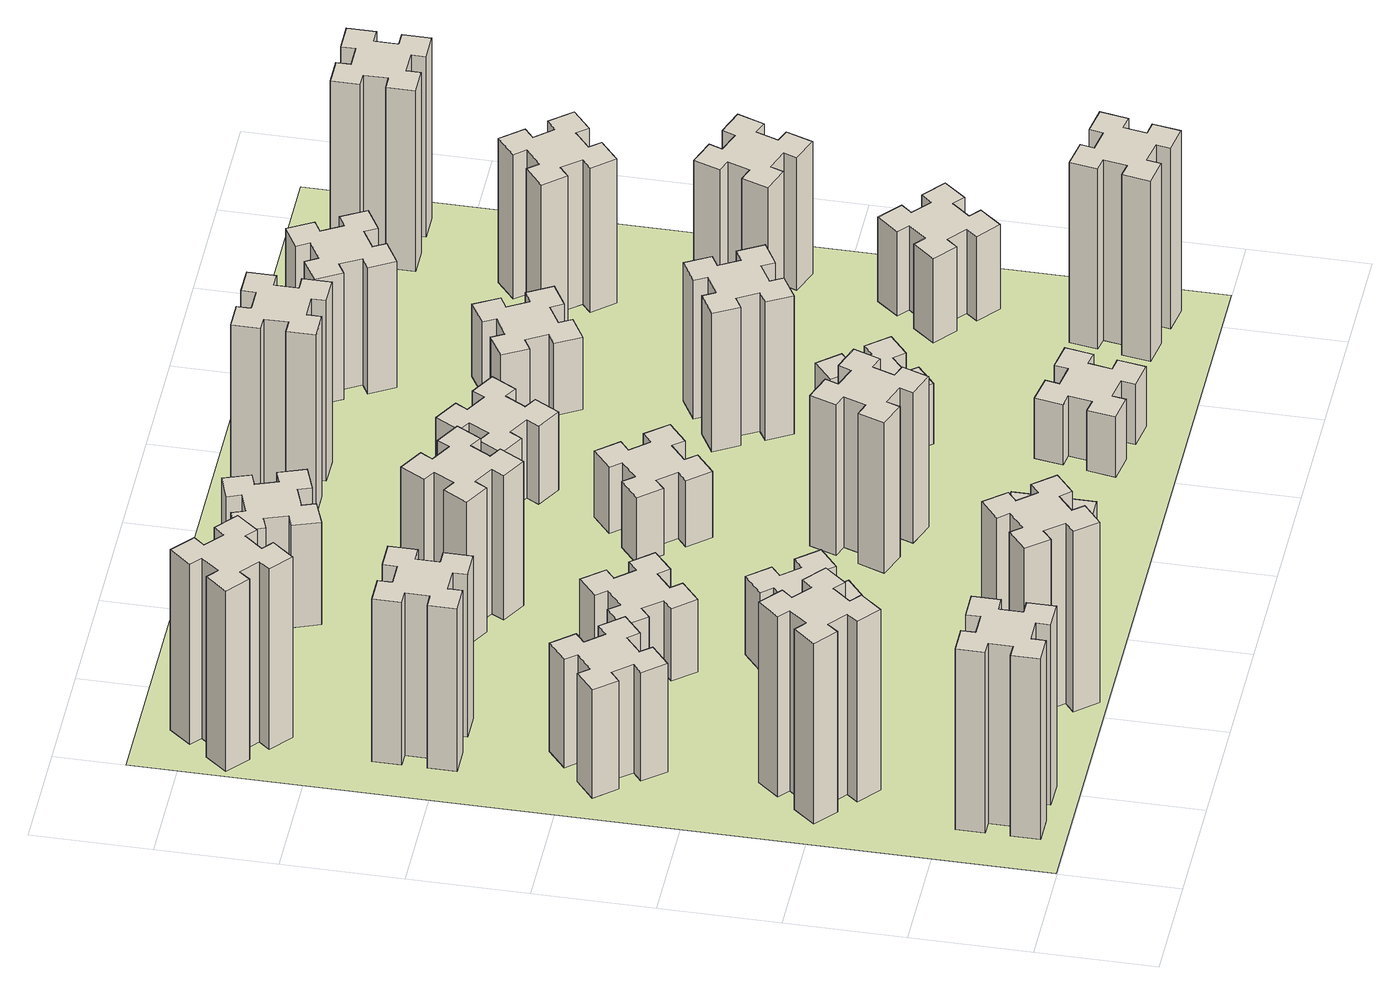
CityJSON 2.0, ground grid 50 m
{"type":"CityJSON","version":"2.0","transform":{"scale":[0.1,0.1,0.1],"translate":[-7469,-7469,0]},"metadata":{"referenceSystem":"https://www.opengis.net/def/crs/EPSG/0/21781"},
"CityObjects":{
"building1":{"type":"Building","attributes":{"class":"1000","function":"1000","usage":"1000","yearOfConstruction":2016,"roofType":"1000","measuredHeight":90,"storeysAboveGround":30,"storeysBelowGround":0},"geometry":[{"type":"Solid","lod":"1","boundaries":[[[[0,1,2,3,4,5,6,7,8,9,10,11,12,13,14,15,16,17,18,19]],[[17,16,20,21]],[[16,15,22,20]],[[15,14,23,22]],[[14,13,24,23]],[[13,12,25,24]],[[12,11,26,25]],[[11,10,27,26]],[[10,9,28,27]],[[9,8,29,28]],[[8,7,30,29]],[[7,6,31,30]],[[6,5,32,31]],[[5,4,33,32]],[[4,3,34,33]],[[3,2,35,34]],[[2,1,36,35]],[[1,0,37,36]],[[0,19,38,37]],[[19,18,39,38]],[[18,17,21,39]],[[24,25,26,27,28,29,30,31,32,33,34,35,36,37,38,39,21,20,22,23]]]]}]},
"building2":{"type":"Building","attributes":{"class":"1000","function":"1000","usage":"1000","yearOfConstruction":2016,"roofType":"1000","measuredHeight":90,"storeysAboveGround":30,"storeysBelowGround":0},"geometry":[{"type":"Solid","lod":"1","boundaries":[[[[40,41,42,43,44,45,46,47,48,49,50,51,52,53,54,55,56,57,58,59]],[[57,56,60,61]],[[56,55,62,60]],[[55,54,63,62]],[[54,53,64,63]],[[53,52,65,64]],[[52,51,66,65]],[[51,50,67,66]],[[50,49,68,67]],[[49,48,69,68]],[[48,47,70,69]],[[47,46,71,70]],[[46,45,72,71]],[[45,44,73,72]],[[44,43,74,73]],[[43,42,75,74]],[[42,41,76,75]],[[41,40,77,76]],[[40,59,78,77]],[[59,58,79,78]],[[58,57,61,79]],[[64,65,66,67,68,69,70,71,72,73,74,75,76,77,78,79,61,60,62,63]]]]}]},
"building3":{"type":"Building","attributes":{"class":"1000","function":"1000","usage":"1000","yearOfConstruction":2016,"roofType":"1000","measuredHeight":54,"storeysAboveGround":30,"storeysBelowGround":0},"geometry":[{"type":"Solid","lod":"1","boundaries":[[[[80,81,82,83,84,85,86,87,88,89,90,91,92,93,94,95,96,97,98,99]],[[97,96,100,101]],[[96,95,102,100]],[[95,94,103,102]],[[94,93,104,103]],[[93,92,105,104]],[[92,91,106,105]],[[91,90,107,106]],[[90,89,108,107]],[[89,88,109,108]],[[88,87,110,109]],[[87,86,111,110]],[[86,85,112,111]],[[85,84,113,112]],[[84,83,114,113]],[[83,82,115,114]],[[82,81,116,115]],[[81,80,117,116]],[[80,99,118,117]],[[99,98,119,118]],[[98,97,101,119]],[[104,105,106,107,108,109,110,111,112,113,114,115,116,117,118,119,101,100,102,103]]]]}]},
"building4":{"type":"Building","attributes":{"class":"1000","function":"1000","usage":"1000","yearOfConstruction":2016,"roofType":"1000","measuredHeight":81,"storeysAboveGround":30,"storeysBelowGround":0},"geometry":[{"type":"Solid","lod":"1","boundaries":[[[[120,121,122,123,124,125,126,127,128,129,130,131,132,133,134,135,136,137,138,139]],[[137,136,140,141]],[[136,135,142,140]],[[135,134,143,142]],[[134,133,144,143]],[[133,132,145,144]],[[132,131,146,145]],[[131,130,147,146]],[[130,129,148,147]],[[129,128,149,148]],[[128,127,150,149]],[[127,126,151,150]],[[126,125,152,151]],[[125,124,153,152]],[[124,123,154,153]],[[123,122,155,154]],[[122,121,156,155]],[[121,120,157,156]],[[120,139,158,157]],[[139,138,159,158]],[[138,137,141,159]],[[144,145,146,147,148,149,150,151,152,153,154,155,156,157,158,159,141,140,142,143]]]]}]},
"building5":{"type":"Building","attributes":{"class":"1000","function":"1000","usage":"1000","yearOfConstruction":2016,"roofType":"1000","measuredHeight":90,"storeysAboveGround":30,"storeysBelowGround":0},"geometry":[{"type":"Solid","lod":"1","boundaries":[[[[160,161,162,163,164,165,166,167,168,169,170,171,172,173,174,175,176,177,178,179]],[[177,176,180,181]],[[176,175,182,180]],[[175,174,183,182]],[[174,173,184,183]],[[173,172,185,184]],[[172,171,186,185]],[[171,170,187,186]],[[170,169,188,187]],[[169,168,189,188]],[[168,167,190,189]],[[167,166,191,190]],[[166,165,192,191]],[[165,164,193,192]],[[164,163,194,193]],[[163,162,195,194]],[[162,161,196,195]],[[161,160,197,196]],[[160,179,198,197]],[[179,178,199,198]],[[178,177,181,199]],[[184,185,186,187,188,189,190,191,192,193,194,195,196,197,198,199,181,180,182,183]]]]}]},
"building6":{"type":"Building","attributes":{"class":"1000","function":"1000","usage":"1000","yearOfConstruction":2016,"roofType":"1000","measuredHeight":90,"storeysAboveGround":30,"storeysBelowGround":0},"geometry":[{"type":"Solid","lod":"1","boundaries":[[[[200,201,202,203,204,205,206,207,208,209,210,211,212,213,214,215,216,217,218,219]],[[217,216,220,221]],[[216,215,222,220]],[[215,214,223,222]],[[214,213,224,223]],[[213,212,225,224]],[[212,211,226,225]],[[211,210,227,226]],[[210,209,228,227]],[[209,208,229,228]],[[208,207,230,229]],[[207,206,231,230]],[[206,205,232,231]],[[205,204,233,232]],[[204,203,234,233]],[[203,202,235,234]],[[202,201,236,235]],[[201,200,237,236]],[[200,219,238,237]],[[219,218,239,238]],[[218,217,221,239]],[[224,225,226,227,228,229,230,231,232,233,234,235,236,237,238,239,221,220,222,223]]]]}]},
"building7":{"type":"Building","attributes":{"class":"1000","function":"1000","usage":"1000","yearOfConstruction":2016,"roofType":"1000","measuredHeight":39,"storeysAboveGround":30,"storeysBelowGround":0},"geometry":[{"type":"Solid","lod":"1","boundaries":[[[[240,241,242,243,244,245,246,247,248,249,250,251,252,253,254,255,256,257,258,259]],[[257,256,260,261]],[[256,255,262,260]],[[255,254,263,262]],[[254,253,264,263]],[[253,252,265,264]],[[252,251,266,265]],[[251,250,267,266]],[[250,249,268,267]],[[249,248,269,268]],[[248,247,270,269]],[[247,246,271,270]],[[246,245,272,271]],[[245,244,273,272]],[[244,243,274,273]],[[243,242,275,274]],[[242,241,276,275]],[[241,240,277,276]],[[240,259,278,277]],[[259,258,279,278]],[[258,257,261,279]],[[264,265,266,267,268,269,270,271,272,273,274,275,276,277,278,279,261,260,262,263]]]]}]},
"building8":{"type":"Building","attributes":{"class":"1000","function":"1000","usage":"1000","yearOfConstruction":2016,"roofType":"1000","measuredHeight":36,"storeysAboveGround":30,"storeysBelowGround":0},"geometry":[{"type":"Solid","lod":"1","boundaries":[[[[280,281,282,283,284,285,286,287,288,289,290,291,292,293,294,295,296,297,298,299]],[[297,296,300,301]],[[296,295,302,300]],[[295,294,303,302]],[[294,293,304,303]],[[293,292,305,304]],[[292,291,306,305]],[[291,290,307,306]],[[290,289,308,307]],[[289,288,309,308]],[[288,287,310,309]],[[287,286,311,310]],[[286,285,312,311]],[[285,284,313,312]],[[284,283,314,313]],[[283,282,315,314]],[[282,281,316,315]],[[281,280,317,316]],[[280,299,318,317]],[[299,298,319,318]],[[298,297,301,319]],[[304,305,306,307,308,309,310,311,312,313,314,315,316,317,318,319,301,300,302,303]]]]}]},
"building9":{"type":"Building","attributes":{"class":"1000","function":"1000","usage":"1000","yearOfConstruction":2016,"roofType":"1000","measuredHeight":33,"storeysAboveGround":30,"storeysBelowGround":0},"geometry":[{"type":"Solid","lod":"1","boundaries":[[[[320,321,322,323,324,325,326,327,328,329,330,331,332,333,334,335,336,337,338,339]],[[337,336,340,341]],[[336,335,342,340]],[[335,334,343,342]],[[334,333,344,343]],[[333,332,345,344]],[[332,331,346,345]],[[331,330,347,346]],[[330,329,348,347]],[[329,328,349,348]],[[328,327,350,349]],[[327,326,351,350]],[[326,325,352,351]],[[325,324,353,352]],[[324,323,354,353]],[[323,322,355,354]],[[322,321,356,355]],[[321,320,357,356]],[[320,339,358,357]],[[339,338,359,358]],[[338,337,341,359]],[[344,345,346,347,348,349,350,351,352,353,354,355,356,357,358,359,341,340,342,343]]]]}]},
"building10":{"type":"Building","attributes":{"class":"1000","function":"1000","usage":"1000","yearOfConstruction":2016,"roofType":"1000","measuredHeight":72,"storeysAboveGround":30,"storeysBelowGround":0},"geometry":[{"type":"Solid","lod":"1","boundaries":[[[[360,361,362,363,364,365,366,367,368,369,370,371,372,373,374,375,376,377,378,379]],[[377,376,380,381]],[[376,375,382,380]],[[375,374,383,382]],[[374,373,384,383]],[[373,372,385,384]],[[372,371,386,385]],[[371,370,387,386]],[[370,369,388,387]],[[369,368,389,388]],[[368,367,390,389]],[[367,366,391,390]],[[366,365,392,391]],[[365,364,393,392]],[[364,363,394,393]],[[363,362,395,394]],[[362,361,396,395]],[[361,360,397,396]],[[360,379,398,397]],[[379,378,399,398]],[[378,377,381,399]],[[384,385,386,387,388,389,390,391,392,393,394,395,396,397,398,399,381,380,382,383]]]]}]},
"building11":{"type":"Building","attributes":{"class":"1000","function":"1000","usage":"1000","yearOfConstruction":2016,"roofType":"1000","measuredHeight":51,"storeysAboveGround":30,"storeysBelowGround":0},"geometry":[{"type":"Solid","lod":"1","boundaries":[[[[400,401,402,403,404,405,406,407,408,409,410,411,412,413,414,415,416,417,418,419]],[[417,416,420,421]],[[416,415,422,420]],[[415,414,423,422]],[[414,413,424,423]],[[413,412,425,424]],[[412,411,426,425]],[[411,410,427,426]],[[410,409,428,427]],[[409,408,429,428]],[[408,407,430,429]],[[407,406,431,430]],[[406,405,432,431]],[[405,404,433,432]],[[404,403,434,433]],[[403,402,435,434]],[[402,401,436,435]],[[401,400,437,436]],[[400,419,438,437]],[[419,418,439,438]],[[418,417,421,439]],[[424,425,426,427,428,429,430,431,432,433,434,435,436,437,438,439,421,420,422,423]]]]}]},
"building12":{"type":"Building","attributes":{"class":"1000","function":"1000","usage":"1000","yearOfConstruction":2016,"roofType":"1000","measuredHeight":75,"storeysAboveGround":30,"storeysBelowGround":0},"geometry":[{"type":"Solid","lod":"1","boundaries":[[[[440,441,442,443,444,445,446,447,448,449,450,451,452,453,454,455,456,457,458,459]],[[457,456,460,461]],[[456,455,462,460]],[[455,454,463,462]],[[454,453,464,463]],[[453,452,465,464]],[[452,451,466,465]],[[451,450,467,466]],[[450,449,468,467]],[[449,448,469,468]],[[448,447,470,469]],[[447,446,471,470]],[[446,445,472,471]],[[445,444,473,472]],[[444,443,474,473]],[[443,442,475,474]],[[442,441,476,475]],[[441,440,477,476]],[[440,459,478,477]],[[459,458,479,478]],[[458,457,461,479]],[[464,465,466,467,468,469,470,471,472,473,474,475,476,477,478,479,461,460,462,463]]]]}]},
"building13":{"type":"Building","attributes":{"class":"1000","function":"1000","usage":"1000","yearOfConstruction":2016,"roofType":"1000","measuredHeight":33,"storeysAboveGround":30,"storeysBelowGround":0},"geometry":[{"type":"Solid","lod":"1","boundaries":[[[[480,481,482,483,484,485,486,487,488,489,490,491,492,493,494,495,496,497,498,499]],[[497,496,500,501]],[[496,495,502,500]],[[495,494,503,502]],[[494,493,504,503]],[[493,492,505,504]],[[492,491,506,505]],[[491,490,507,506]],[[490,489,508,507]],[[489,488,509,508]],[[488,487,510,509]],[[487,486,511,510]],[[486,485,512,511]],[[485,484,513,512]],[[484,483,514,513]],[[483,482,515,514]],[[482,481,516,515]],[[481,480,517,516]],[[480,499,518,517]],[[499,498,519,518]],[[498,497,501,519]],[[504,505,506,507,508,509,510,511,512,513,514,515,516,517,518,519,501,500,502,503]]]]}]},
"building14":{"type":"Building","attributes":{"class":"1000","function":"1000","usage":"1000","yearOfConstruction":2016,"roofType":"1000","measuredHeight":39,"storeysAboveGround":30,"storeysBelowGround":0},"geometry":[{"type":"Solid","lod":"1","boundaries":[[[[520,521,522,523,524,525,526,527,528,529,530,531,532,533,534,535,536,537,538,539]],[[537,536,540,541]],[[536,535,542,540]],[[535,534,543,542]],[[534,533,544,543]],[[533,532,545,544]],[[532,531,546,545]],[[531,530,547,546]],[[530,529,548,547]],[[529,528,549,548]],[[528,527,550,549]],[[527,526,551,550]],[[526,525,552,551]],[[525,524,553,552]],[[524,523,554,553]],[[523,522,555,554]],[[522,521,556,555]],[[521,520,557,556]],[[520,539,558,557]],[[539,538,559,558]],[[538,537,541,559]],[[544,545,546,547,548,549,550,551,552,553,554,555,556,557,558,559,541,540,542,543]]]]}]},
"building15":{"type":"Building","attributes":{"class":"1000","function":"1000","usage":"1000","yearOfConstruction":2016,"roofType":"1000","measuredHeight":30,"storeysAboveGround":30,"storeysBelowGround":0},"geometry":[{"type":"Solid","lod":"1","boundaries":[[[[560,561,562,563,564,565,566,567,568,569,570,571,572,573,574,575,576,577,578,579]],[[577,576,580,581]],[[576,575,582,580]],[[575,574,583,582]],[[574,573,584,583]],[[573,572,585,584]],[[572,571,586,585]],[[571,570,587,586]],[[570,569,588,587]],[[569,568,589,588]],[[568,567,590,589]],[[567,566,591,590]],[[566,565,592,591]],[[565,564,593,592]],[[564,563,594,593]],[[563,562,595,594]],[[562,561,596,595]],[[561,560,597,596]],[[560,579,598,597]],[[579,578,599,598]],[[578,577,581,599]],[[584,585,586,587,588,589,590,591,592,593,594,595,596,597,598,599,581,580,582,583]]]]}]},
"building16":{"type":"Building","attributes":{"class":"1000","function":"1000","usage":"1000","yearOfConstruction":2016,"roofType":"1000","measuredHeight":90,"storeysAboveGround":30,"storeysBelowGround":0},"geometry":[{"type":"Solid","lod":"1","boundaries":[[[[600,601,602,603,604,605,606,607,608,609,610,611,612,613,614,615,616,617,618,619]],[[617,616,620,621]],[[616,615,622,620]],[[615,614,623,622]],[[614,613,624,623]],[[613,612,625,624]],[[612,611,626,625]],[[611,610,627,626]],[[610,609,628,627]],[[609,608,629,628]],[[608,607,630,629]],[[607,606,631,630]],[[606,605,632,631]],[[605,604,633,632]],[[604,603,634,633]],[[603,602,635,634]],[[602,601,636,635]],[[601,600,637,636]],[[600,619,638,637]],[[619,618,639,638]],[[618,617,621,639]],[[624,625,626,627,628,629,630,631,632,633,634,635,636,637,638,639,621,620,622,623]]]]}]},
"building17":{"type":"Building","attributes":{"class":"1000","function":"1000","usage":"1000","yearOfConstruction":2016,"roofType":"1000","measuredHeight":30,"storeysAboveGround":30,"storeysBelowGround":0},"geometry":[{"type":"Solid","lod":"1","boundaries":[[[[640,641,642,643,644,645,646,647,648,649,650,651,652,653,654,655,656,657,658,659]],[[657,656,660,661]],[[656,655,662,660]],[[655,654,663,662]],[[654,653,664,663]],[[653,652,665,664]],[[652,651,666,665]],[[651,650,667,666]],[[650,649,668,667]],[[649,648,669,668]],[[648,647,670,669]],[[647,646,671,670]],[[646,645,672,671]],[[645,644,673,672]],[[644,643,674,673]],[[643,642,675,674]],[[642,641,676,675]],[[641,640,677,676]],[[640,659,678,677]],[[659,658,679,678]],[[658,657,661,679]],[[664,665,666,667,668,669,670,671,672,673,674,675,676,677,678,679,661,660,662,663]]]]}]},
"building18":{"type":"Building","attributes":{"class":"1000","function":"1000","usage":"1000","yearOfConstruction":2016,"roofType":"1000","measuredHeight":69,"storeysAboveGround":30,"storeysBelowGround":0},"geometry":[{"type":"Solid","lod":"1","boundaries":[[[[680,681,682,683,684,685,686,687,688,689,690,691,692,693,694,695,696,697,698,699]],[[697,696,700,701]],[[696,695,702,700]],[[695,694,703,702]],[[694,693,704,703]],[[693,692,705,704]],[[692,691,706,705]],[[691,690,707,706]],[[690,689,708,707]],[[689,688,709,708]],[[688,687,710,709]],[[687,686,711,710]],[[686,685,712,711]],[[685,684,713,712]],[[684,683,714,713]],[[683,682,715,714]],[[682,681,716,715]],[[681,680,717,716]],[[680,699,718,717]],[[699,698,719,718]],[[698,697,701,719]],[[704,705,706,707,708,709,710,711,712,713,714,715,716,717,718,719,701,700,702,703]]]]}]},
"building19":{"type":"Building","attributes":{"class":"1000","function":"1000","usage":"1000","yearOfConstruction":2016,"roofType":"1000","measuredHeight":36,"storeysAboveGround":30,"storeysBelowGround":0},"geometry":[{"type":"Solid","lod":"1","boundaries":[[[[720,721,722,723,724,725,726,727,728,729,730,731,732,733,734,735,736,737,738,739]],[[737,736,740,741]],[[736,735,742,740]],[[735,734,743,742]],[[734,733,744,743]],[[733,732,745,744]],[[732,731,746,745]],[[731,730,747,746]],[[730,729,748,747]],[[729,728,749,748]],[[728,727,750,749]],[[727,726,751,750]],[[726,725,752,751]],[[725,724,753,752]],[[724,723,754,753]],[[723,722,755,754]],[[722,721,756,755]],[[721,720,757,756]],[[720,739,758,757]],[[739,738,759,758]],[[738,737,741,759]],[[744,745,746,747,748,749,750,751,752,753,754,755,756,757,758,759,741,740,742,743]]]]}]},
"building20":{"type":"Building","attributes":{"class":"1000","function":"1000","usage":"1000","yearOfConstruction":2016,"roofType":"1000","measuredHeight":90,"storeysAboveGround":30,"storeysBelowGround":0},"geometry":[{"type":"Solid","lod":"1","boundaries":[[[[760,761,762,763,764,765,766,767,768,769,770,771,772,773,774,775,776,777,778,779]],[[777,776,780,781]],[[776,775,782,780]],[[775,774,783,782]],[[774,773,784,783]],[[773,772,785,784]],[[772,771,786,785]],[[771,770,787,786]],[[770,769,788,787]],[[769,768,789,788]],[[768,767,790,789]],[[767,766,791,790]],[[766,765,792,791]],[[765,764,793,792]],[[764,763,794,793]],[[763,762,795,794]],[[762,761,796,795]],[[761,760,797,796]],[[760,779,798,797]],[[779,778,799,798]],[[778,777,781,799]],[[784,785,786,787,788,789,790,791,792,793,794,795,796,797,798,799,781,780,782,783]]]]}]},
"building21":{"type":"Building","attributes":{"class":"1000","function":"1000","usage":"1000","yearOfConstruction":2016,"roofType":"1000","measuredHeight":63,"storeysAboveGround":30,"storeysBelowGround":0},"geometry":[{"type":"Solid","lod":"1","boundaries":[[[[800,801,802,803,804,805,806,807,808,809,810,811,812,813,814,815,816,817,818,819]],[[817,816,820,821]],[[816,815,822,820]],[[815,814,823,822]],[[814,813,824,823]],[[813,812,825,824]],[[812,811,826,825]],[[811,810,827,826]],[[810,809,828,827]],[[809,808,829,828]],[[808,807,830,829]],[[807,806,831,830]],[[806,805,832,831]],[[805,804,833,832]],[[804,803,834,833]],[[803,802,835,834]],[[802,801,836,835]],[[801,800,837,836]],[[800,819,838,837]],[[819,818,839,838]],[[818,817,821,839]],[[824,825,826,827,828,829,830,831,832,833,834,835,836,837,838,839,821,820,822,823]]]]}]},
"building22":{"type":"Building","attributes":{"class":"1000","function":"1000","usage":"1000","yearOfConstruction":2016,"roofType":"1000","measuredHeight":42,"storeysAboveGround":30,"storeysBelowGround":0},"geometry":[{"type":"Solid","lod":"1","boundaries":[[[[840,841,842,843,844,845,846,847,848,849,850,851,852,853,854,855,856,857,858,859]],[[857,856,860,861]],[[856,855,862,860]],[[855,854,863,862]],[[854,853,864,863]],[[853,852,865,864]],[[852,851,866,865]],[[851,850,867,866]],[[850,849,868,867]],[[849,848,869,868]],[[848,847,870,869]],[[847,846,871,870]],[[846,845,872,871]],[[845,844,873,872]],[[844,843,874,873]],[[843,842,875,874]],[[842,841,876,875]],[[841,840,877,876]],[[840,859,878,877]],[[859,858,879,878]],[[858,857,861,879]],[[864,865,866,867,868,869,870,871,872,873,874,875,876,877,878,879,861,860,862,863]]]]}]},
"building23":{"type":"Building","attributes":{"class":"1000","function":"1000","usage":"1000","yearOfConstruction":2016,"roofType":"1000","measuredHeight":66,"storeysAboveGround":30,"storeysBelowGround":0},"geometry":[{"type":"Solid","lod":"1","boundaries":[[[[880,881,882,883,884,885,886,887,888,889,890,891,892,893,894,895,896,897,898,899]],[[897,896,900,901]],[[896,895,902,900]],[[895,894,903,902]],[[894,893,904,903]],[[893,892,905,904]],[[892,891,906,905]],[[891,890,907,906]],[[890,889,908,907]],[[889,888,909,908]],[[888,887,910,909]],[[887,886,911,910]],[[886,885,912,911]],[[885,884,913,912]],[[884,883,914,913]],[[883,882,915,914]],[[882,881,916,915]],[[881,880,917,916]],[[880,899,918,917]],[[899,898,919,918]],[[898,897,901,919]],[[904,905,906,907,908,909,910,911,912,913,914,915,916,917,918,919,901,900,902,903]]]]}]},
"building24":{"type":"Building","attributes":{"class":"1000","function":"1000","usage":"1000","yearOfConstruction":2016,"roofType":"1000","measuredHeight":72,"storeysAboveGround":30,"storeysBelowGround":0},"geometry":[{"type":"Solid","lod":"1","boundaries":[[[[920,921,922,923,924,925,926,927,928,929,930,931,932,933,934,935,936,937,938,939]],[[937,936,940,941]],[[936,935,942,940]],[[935,934,943,942]],[[934,933,944,943]],[[933,932,945,944]],[[932,931,946,945]],[[931,930,947,946]],[[930,929,948,947]],[[929,928,949,948]],[[928,927,950,949]],[[927,926,951,950]],[[926,925,952,951]],[[925,924,953,952]],[[924,923,954,953]],[[923,922,955,954]],[[922,921,956,955]],[[921,920,957,956]],[[920,939,958,957]],[[939,938,959,958]],[[938,937,941,959]],[[944,945,946,947,948,949,950,951,952,953,954,955,956,957,958,959,941,940,942,943]]]]}]},
"building25":{"type":"Building","attributes":{"class":"1000","function":"1000","usage":"1000","yearOfConstruction":2016,"roofType":"1000","measuredHeight":90,"storeysAboveGround":30,"storeysBelowGround":0},"geometry":[{"type":"Solid","lod":"1","boundaries":[[[[960,961,962,963,964,965,966,967,968,969,970,971,972,973,974,975,976,977,978,979]],[[977,976,980,981]],[[976,975,982,980]],[[975,974,983,982]],[[974,973,984,983]],[[973,972,985,984]],[[972,971,986,985]],[[971,970,987,986]],[[970,969,988,987]],[[969,968,989,988]],[[968,967,990,989]],[[967,966,991,990]],[[966,965,992,991]],[[965,964,993,992]],[[964,963,994,993]],[[963,962,995,994]],[[962,961,996,995]],[[961,960,997,996]],[[960,979,998,997]],[[979,978,999,998]],[[978,977,981,999]],[[984,985,986,987,988,989,990,991,992,993,994,995,996,997,998,999,981,980,982,983]]]]}]},
"landuse1":{"type":"LandUse","attributes":{"name":"plot1","function":"1010"},"geometry":[{"type":"MultiSurface","lod":"1","boundaries":[[[1000,1001,1002,1003]]]}]}
},
"vertices":[
[265,325,0],[265,225,0],[205,225,0],[205,105,0],[325,105,0],[325,165,0],[425,165,0],[425,105,0],[545,105,0],[545,225,0],[485,225,0],[485,325,0],[545,325,0],[545,445,0],[425,445,0],[425,385,0],[325,385,0],[325,445,0],[205,445,0],[205,325,0],[325,385,900],[325,445,900],[425,385,900],[425,445,900],[545,445,900],[545,325,900],[485,325,900],[485,225,900],[545,225,900],[545,105,900],[425,105,900],[425,165,900],[325,165,900],[325,105,900],[205,105,900],[205,225,900],[265,225,900],[265,325,900],[205,325,900],[205,445,900],
[484,1067,0],[408,1132,0],[446,1178,0],[354,1255,0],[277,1163,0],[323,1124,0],[259,1048,0],[213,1086,0],[136,994,0],[228,917,0],[266,963,0],[343,899,0],[304,853,0],[396,776,0],[473,868,0],[427,906,0],[492,983,0],[538,944,0],[615,1036,0],[523,1113,0],[492,983,900],[538,944,900],[427,906,900],[473,868,900],[396,776,900],[304,853,900],[343,899,900],[266,963,900],[228,917,900],[136,994,900],[213,1086,900],[259,1048,900],[323,1124,900],[277,1163,900],[354,1255,900],[446,1178,900],[408,1132,900],[484,1067,900],[523,1113,900],[615,1036,900],
[492,1888,0],[427,1964,0],[473,2003,0],[396,2095,0],[304,2018,0],[343,1972,0],[266,1907,0],[228,1953,0],[136,1876,0],[213,1784,0],[259,1823,0],[323,1746,0],[277,1708,0],[354,1616,0],[446,1693,0],[408,1739,0],[484,1803,0],[523,1757,0],[615,1834,0],[538,1926,0],[484,1803,540],[523,1757,540],[408,1739,540],[446,1693,540],[354,1616,540],[277,1708,540],[323,1746,540],[259,1823,540],[213,1784,540],[136,1876,540],[228,1953,540],[266,1907,540],[343,1972,540],[304,2018,540],[396,2095,540],[473,2003,540],[427,1964,540],[492,1888,540],[538,1926,540],[615,1834,540],
[485,2545,0],[485,2645,0],[545,2645,0],[545,2765,0],[425,2765,0],[425,2705,0],[325,2705,0],[325,2765,0],[205,2765,0],[205,2645,0],[265,2645,0],[265,2545,0],[205,2545,0],[205,2425,0],[325,2425,0],[325,2485,0],[425,2485,0],[425,2425,0],[545,2425,0],[545,2545,0],[425,2485,810],[425,2425,810],[325,2485,810],[325,2425,810],[205,2425,810],[205,2545,810],[265,2545,810],[265,2645,810],[205,2645,810],[205,2765,810],[325,2765,810],[325,2705,810],[425,2705,810],[425,2765,810],[545,2765,810],[545,2645,810],[485,2645,810],[485,2545,810],[545,2545,810],[545,2425,810],
[1232,308,0],[1167,384,0],[1213,423,0],[1136,515,0],[1044,438,0],[1083,392,0],[1006,327,0],[968,373,0],[876,296,0],[953,204,0],[999,243,0],[1063,166,0],[1017,128,0],[1094,36,0],[1186,113,0],[1148,159,0],[1224,223,0],[1263,177,0],[1355,254,0],[1278,346,0],[1224,223,900],[1263,177,900],[1148,159,900],[1186,113,900],[1094,36,900],[1017,128,900],[1063,166,900],[999,243,900],[953,204,900],[876,296,900],[968,373,900],[1006,327,900],[1083,392,900],[1044,438,900],[1136,515,900],[1213,423,900],[1167,384,900],[1232,308,900],[1278,346,900],[1355,254,900],
[384,3387,0],[308,3452,0],[346,3498,0],[254,3575,0],[177,3483,0],[223,3444,0],[159,3368,0],[113,3406,0],[36,3314,0],[128,3237,0],[166,3283,0],[243,3219,0],[204,3173,0],[296,3096,0],[373,3188,0],[327,3226,0],[392,3303,0],[438,3264,0],[515,3356,0],[423,3433,0],[392,3303,900],[438,3264,900],[327,3226,900],[373,3188,900],[296,3096,900],[204,3173,900],[243,3219,900],[166,3283,900],[128,3237,900],[36,3314,900],[113,3406,900],[159,3368,900],[223,3444,900],[177,3483,900],[254,3575,900],[346,3498,900],[308,3452,900],[384,3387,900],[423,3433,900],[515,3356,900],
[1083,1332,0],[1006,1267,0],[968,1313,0],[876,1236,0],[953,1144,0],[999,1183,0],[1063,1106,0],[1017,1068,0],[1094,976,0],[1186,1053,0],[1148,1099,0],[1224,1163,0],[1263,1117,0],[1355,1194,0],[1278,1286,0],[1232,1248,0],[1167,1324,0],[1213,1363,0],[1136,1455,0],[1044,1378,0],[1167,1324,390],[1213,1363,390],[1232,1248,390],[1278,1286,390],[1355,1194,390],[1263,1117,390],[1224,1163,390],[1148,1099,390],[1186,1053,390],[1094,976,390],[1017,1068,390],[1063,1106,390],[999,1183,390],[953,1144,390],[876,1236,390],[968,1313,390],[1006,1267,390],[1083,1332,390],[1044,1378,390],[1136,1455,390],
[983,1972,0],[906,1907,0],[868,1953,0],[776,1876,0],[853,1784,0],[899,1823,0],[963,1746,0],[917,1708,0],[994,1616,0],[1086,1693,0],[1048,1739,0],[1124,1803,0],[1163,1757,0],[1255,1834,0],[1178,1926,0],[1132,1888,0],[1067,1964,0],[1113,2003,0],[1036,2095,0],[944,2018,0],[1067,1964,360],[1113,2003,360],[1132,1888,360],[1178,1926,360],[1255,1834,360],[1163,1757,360],[1124,1803,360],[1048,1739,360],[1086,1693,360],[994,1616,360],[917,1708,360],[963,1746,360],[899,1823,360],[853,1784,360],[776,1876,360],[868,1953,360],[906,1907,360],[983,1972,360],[944,2018,360],[1036,2095,360],
[1705,265,0],[1805,265,0],[1805,205,0],[1925,205,0],[1925,325,0],[1865,325,0],[1865,425,0],[1925,425,0],[1925,545,0],[1805,545,0],[1805,485,0],[1705,485,0],[1705,545,0],[1585,545,0],[1585,425,0],[1645,425,0],[1645,325,0],[1585,325,0],[1585,205,0],[1705,205,0],[1645,325,330],[1585,325,330],[1645,425,330],[1585,425,330],[1585,545,330],[1705,545,330],[1705,485,330],[1805,485,330],[1805,545,330],[1925,545,330],[1925,425,330],[1865,425,330],[1865,325,330],[1925,325,330],[1925,205,330],[1805,205,330],[1805,265,330],[1705,265,330],[1705,205,330],[1585,205,330],
[1314,2666,0],[1227,2716,0],[1257,2768,0],[1153,2828,0],[1093,2724,0],[1145,2694,0],[1095,2607,0],[1043,2637,0],[983,2533,0],[1087,2473,0],[1117,2525,0],[1204,2475,0],[1174,2423,0],[1278,2363,0],[1338,2467,0],[1286,2497,0],[1336,2584,0],[1388,2554,0],[1448,2658,0],[1344,2718,0],[1336,2584,720],[1388,2554,720],[1286,2497,720],[1338,2467,720],[1278,2363,720],[1174,2423,720],[1204,2475,720],[1117,2525,720],[1087,2473,720],[983,2533,720],[1043,2637,720],[1095,2607,720],[1145,2694,720],[1093,2724,720],[1153,2828,720],[1257,2768,720],[1227,2716,720],[1314,2666,720],[1344,2718,720],[1448,2658,720],
[1125,3456,0],[1031,3422,0],[1010,3478,0],[897,3437,0],[939,3324,0],[995,3345,0],[1029,3251,0],[973,3230,0],[1014,3117,0],[1127,3159,0],[1106,3215,0],[1200,3249,0],[1220,3193,0],[1333,3234,0],[1292,3347,0],[1236,3326,0],[1202,3420,0],[1258,3440,0],[1217,3553,0],[1104,3512,0],[1202,3420,510],[1258,3440,510],[1236,3326,510],[1292,3347,510],[1333,3234,510],[1220,3193,510],[1200,3249,510],[1106,3215,510],[1127,3159,510],[1014,3117,510],[973,3230,510],[1029,3251,510],[995,3345,510],[939,3324,510],[897,3437,510],[1010,3478,510],[1031,3422,510],[1125,3456,510],[1104,3512,510],[1217,3553,510],
[1869,1200,0],[1835,1106,0],[1779,1127,0],[1737,1014,0],[1850,973,0],[1871,1029,0],[1965,995,0],[1944,939,0],[2057,897,0],[2098,1010,0],[2042,1031,0],[2076,1125,0],[2132,1104,0],[2173,1217,0],[2060,1258,0],[2040,1202,0],[1946,1236,0],[1967,1292,0],[1854,1333,0],[1813,1220,0],[1946,1236,750],[1967,1292,750],[2040,1202,750],[2060,1258,750],[2173,1217,750],[2132,1104,750],[2076,1125,750],[2042,1031,750],[2098,1010,750],[2057,897,750],[1944,939,750],[1965,995,750],[1871,1029,750],[1850,973,750],[1737,1014,750],[1779,1127,750],[1835,1106,750],[1869,1200,750],[1813,1220,750],[1854,1333,750],
[1972,1988,0],[1907,2064,0],[1953,2103,0],[1876,2195,0],[1784,2118,0],[1823,2072,0],[1746,2007,0],[1708,2053,0],[1616,1976,0],[1693,1884,0],[1739,1923,0],[1803,1846,0],[1757,1808,0],[1834,1716,0],[1926,1793,0],[1888,1839,0],[1964,1903,0],[2003,1857,0],[2095,1934,0],[2018,2026,0],[1964,1903,330],[2003,1857,330],[1888,1839,330],[1926,1793,330],[1834,1716,330],[1757,1808,330],[1803,1846,330],[1739,1923,330],[1693,1884,330],[1616,1976,330],[1708,2053,330],[1746,2007,330],[1823,2072,330],[1784,2118,330],[1876,2195,330],[1953,2103,330],[1907,2064,330],[1972,1988,330],[2018,2026,330],[2095,1934,330],
[2026,2497,0],[2076,2584,0],[2128,2554,0],[2188,2658,0],[2084,2718,0],[2054,2666,0],[1967,2716,0],[1997,2768,0],[1893,2828,0],[1833,2724,0],[1885,2694,0],[1835,2607,0],[1783,2637,0],[1723,2533,0],[1827,2473,0],[1857,2525,0],[1944,2475,0],[1914,2423,0],[2018,2363,0],[2078,2467,0],[1944,2475,390],[1914,2423,390],[1857,2525,390],[1827,2473,390],[1723,2533,390],[1783,2637,390],[1835,2607,390],[1885,2694,390],[1833,2724,390],[1893,2828,390],[1997,2768,390],[1967,2716,390],[2054,2666,390],[2084,2718,390],[2188,2658,390],[2128,2554,390],[2076,2584,390],[2026,2497,390],[2078,2467,390],[2018,2363,390],
[2596,444,0],[2578,345,0],[2519,356,0],[2498,237,0],[2617,217,0],[2627,276,0],[2725,258,0],[2715,199,0],[2833,178,0],[2854,297,0],[2795,307,0],[2812,405,0],[2871,395,0],[2892,513,0],[2774,534,0],[2764,475,0],[2665,492,0],[2676,551,0],[2557,572,0],[2537,454,0],[2665,492,300],[2676,551,300],[2764,475,300],[2774,534,300],[2892,513,300],[2871,395,300],[2812,405,300],[2795,307,300],[2854,297,300],[2833,178,300],[2715,199,300],[2725,258,300],[2627,276,300],[2617,217,300],[2498,237,300],[2519,356,300],[2578,345,300],[2596,444,300],[2537,454,300],[2557,572,300],
[1745,3485,0],[1745,3385,0],[1685,3385,0],[1685,3265,0],[1805,3265,0],[1805,3325,0],[1905,3325,0],[1905,3265,0],[2025,3265,0],[2025,3385,0],[1965,3385,0],[1965,3485,0],[2025,3485,0],[2025,3605,0],[1905,3605,0],[1905,3545,0],[1805,3545,0],[1805,3605,0],[1685,3605,0],[1685,3485,0],[1805,3545,900],[1805,3605,900],[1905,3545,900],[1905,3605,900],[2025,3605,900],[2025,3485,900],[1965,3485,900],[1965,3385,900],[2025,3385,900],[2025,3265,900],[1905,3265,900],[1905,3325,900],[1805,3325,900],[1805,3265,900],[1685,3265,900],[1685,3385,900],[1745,3385,900],[1745,3485,900],[1685,3485,900],[1685,3605,900],
[2628,1099,0],[2704,1163,0],[2743,1117,0],[2835,1194,0],[2758,1286,0],[2712,1248,0],[2647,1324,0],[2693,1363,0],[2616,1455,0],[2524,1378,0],[2563,1332,0],[2486,1267,0],[2448,1313,0],[2356,1236,0],[2433,1144,0],[2479,1183,0],[2543,1106,0],[2497,1068,0],[2574,976,0],[2666,1053,0],[2543,1106,300],[2497,1068,300],[2479,1183,300],[2433,1144,300],[2356,1236,300],[2448,1313,300],[2486,1267,300],[2563,1332,300],[2524,1378,300],[2616,1455,300],[2693,1363,300],[2647,1324,300],[2712,1248,300],[2758,1286,300],[2835,1194,300],[2743,1117,300],[2704,1163,300],[2628,1099,300],[2666,1053,300],[2574,976,300],
[2475,1744,0],[2525,1657,0],[2473,1627,0],[2533,1523,0],[2637,1583,0],[2607,1635,0],[2694,1685,0],[2724,1633,0],[2828,1693,0],[2768,1797,0],[2716,1767,0],[2666,1854,0],[2718,1884,0],[2658,1988,0],[2554,1928,0],[2584,1876,0],[2497,1826,0],[2467,1878,0],[2363,1818,0],[2423,1714,0],[2497,1826,690],[2467,1878,690],[2584,1876,690],[2554,1928,690],[2658,1988,690],[2718,1884,690],[2666,1854,690],[2716,1767,690],[2768,1797,690],[2828,1693,690],[2724,1633,690],[2694,1685,690],[2607,1635,690],[2637,1583,690],[2533,1523,690],[2473,1627,690],[2525,1657,690],[2475,1744,690],[2423,1714,690],[2363,1818,690],
[2475,2584,0],[2525,2497,0],[2473,2467,0],[2533,2363,0],[2637,2423,0],[2607,2475,0],[2694,2525,0],[2724,2473,0],[2828,2533,0],[2768,2637,0],[2716,2607,0],[2666,2694,0],[2718,2724,0],[2658,2828,0],[2554,2768,0],[2584,2716,0],[2497,2666,0],[2467,2718,0],[2363,2658,0],[2423,2554,0],[2497,2666,360],[2467,2718,360],[2584,2716,360],[2554,2768,360],[2658,2828,360],[2718,2724,360],[2666,2694,360],[2716,2607,360],[2768,2637,360],[2828,2533,360],[2724,2473,360],[2694,2525,360],[2607,2475,360],[2637,2423,360],[2533,2363,360],[2473,2467,360],[2525,2497,360],[2475,2584,360],[2423,2554,360],[2363,2658,360],
[3504,475,0],[3405,492,0],[3416,551,0],[3297,572,0],[3277,454,0],[3336,444,0],[3318,345,0],[3259,356,0],[3238,237,0],[3357,217,0],[3367,276,0],[3465,258,0],[3455,199,0],[3573,178,0],[3594,297,0],[3535,307,0],[3552,405,0],[3611,395,0],[3632,513,0],[3514,534,0],[3552,405,900],[3611,395,900],[3535,307,900],[3594,297,900],[3573,178,900],[3455,199,900],[3465,258,900],[3367,276,900],[3357,217,900],[3238,237,900],[3259,356,900],[3318,345,900],[3336,444,900],[3277,454,900],[3297,572,900],[3416,551,900],[3405,492,900],[3504,475,900],[3514,534,900],[3632,513,900],
[2716,3347,0],[2666,3434,0],[2718,3464,0],[2658,3568,0],[2554,3508,0],[2584,3456,0],[2497,3406,0],[2467,3458,0],[2363,3398,0],[2423,3294,0],[2475,3324,0],[2525,3237,0],[2473,3207,0],[2533,3103,0],[2637,3163,0],[2607,3215,0],[2694,3265,0],[2724,3213,0],[2828,3273,0],[2768,3377,0],[2694,3265,630],[2724,3213,630],[2607,3215,630],[2637,3163,630],[2533,3103,630],[2473,3207,630],[2525,3237,630],[2475,3324,630],[2423,3294,630],[2363,3398,630],[2467,3458,630],[2497,3406,630],[2584,3456,630],[2554,3508,630],[2658,3568,630],[2718,3464,630],[2666,3434,630],[2716,3347,630],[2768,3377,630],[2828,3273,630],
[3487,1006,0],[3552,1083,0],[3598,1044,0],[3675,1136,0],[3583,1213,0],[3544,1167,0],[3468,1232,0],[3506,1278,0],[3414,1355,0],[3337,1263,0],[3383,1224,0],[3319,1148,0],[3273,1186,0],[3196,1094,0],[3288,1017,0],[3326,1063,0],[3403,999,0],[3364,953,0],[3456,876,0],[3533,968,0],[3403,999,420],[3364,953,420],[3326,1063,420],[3288,1017,420],[3196,1094,420],[3273,1186,420],[3319,1148,420],[3383,1224,420],[3337,1263,420],[3414,1355,420],[3506,1278,420],[3468,1232,420],[3544,1167,420],[3583,1213,420],[3675,1136,420],[3598,1044,420],[3552,1083,420],[3487,1006,420],[3533,968,420],[3456,876,420],
[3520,1942,0],[3426,1976,0],[3447,2032,0],[3334,2073,0],[3293,1960,0],[3349,1940,0],[3315,1846,0],[3259,1867,0],[3217,1754,0],[3330,1713,0],[3351,1769,0],[3445,1735,0],[3424,1679,0],[3537,1637,0],[3578,1750,0],[3522,1771,0],[3556,1865,0],[3612,1844,0],[3653,1957,0],[3540,1998,0],[3556,1865,660],[3612,1844,660],[3522,1771,660],[3578,1750,660],[3537,1637,660],[3424,1679,660],[3445,1735,660],[3351,1769,660],[3330,1713,660],[3217,1754,660],[3259,1867,660],[3315,1846,660],[3349,1940,660],[3293,1960,660],[3334,2073,660],[3447,2032,660],[3426,1976,660],[3520,1942,660],[3540,1998,660],[3653,1957,660],
[3119,2563,0],[3183,2486,0],[3137,2448,0],[3214,2356,0],[3306,2433,0],[3268,2479,0],[3344,2543,0],[3383,2497,0],[3475,2574,0],[3398,2666,0],[3352,2628,0],[3287,2704,0],[3333,2743,0],[3256,2835,0],[3164,2758,0],[3203,2712,0],[3126,2647,0],[3088,2693,0],[2996,2616,0],[3073,2524,0],[3126,2647,720],[3088,2693,720],[3203,2712,720],[3164,2758,720],[3256,2835,720],[3333,2743,720],[3287,2704,720],[3352,2628,720],[3398,2666,720],[3475,2574,720],[3383,2497,720],[3344,2543,720],[3268,2479,720],[3306,2433,720],[3214,2356,720],[3137,2448,720],[3183,2486,720],[3119,2563,720],[3073,2524,720],[2996,2616,720],
[3385,3225,0],[3485,3225,0],[3485,3165,0],[3605,3165,0],[3605,3285,0],[3545,3285,0],[3545,3385,0],[3605,3385,0],[3605,3505,0],[3485,3505,0],[3485,3445,0],[3385,3445,0],[3385,3505,0],[3265,3505,0],[3265,3385,0],[3325,3385,0],[3325,3285,0],[3265,3285,0],[3265,3165,0],[3385,3165,0],[3325,3285,900],[3265,3285,900],[3325,3385,900],[3265,3385,900],[3265,3505,900],[3385,3505,900],[3385,3445,900],[3485,3445,900],[3485,3505,900],[3605,3505,900],[3605,3385,900],[3545,3385,900],[3545,3285,900],[3605,3285,900],[3605,3165,900],[3485,3165,900],[3485,3225,900],[3385,3225,900],[3385,3165,900],[3265,3165,900],
[5,3705,0],[3705,3705,0],[3705,5,0],[5,5,0]
]}
